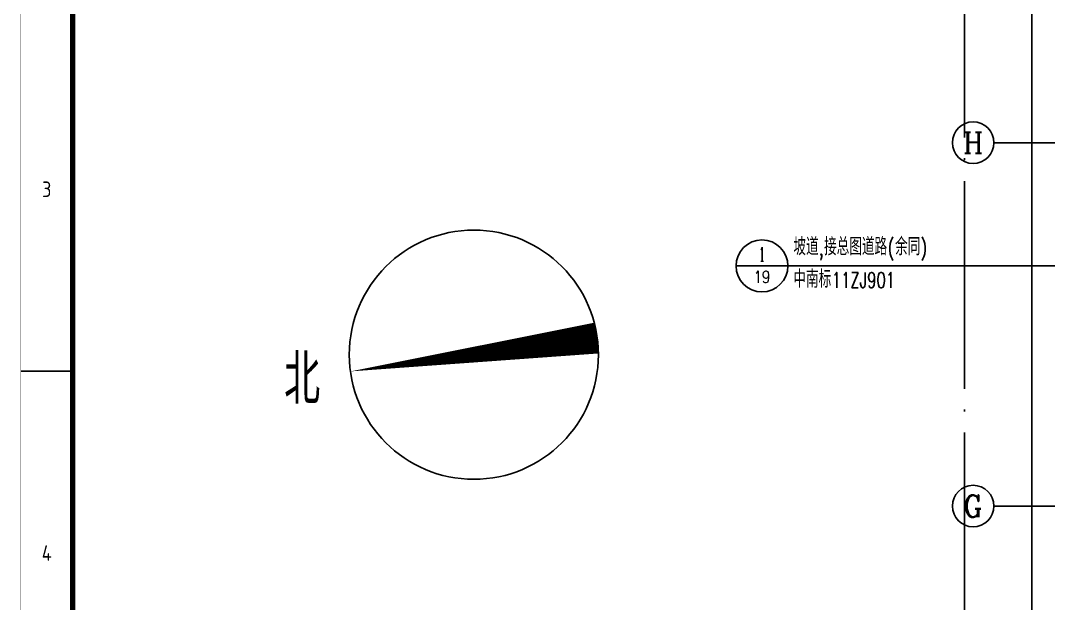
# Model space of a CAD drawing. Extents: x -93062 to 326984, y -142534 to 91021.
# Drawn here: x -59122 to -39316, y 65496 to 76724 of the extents above; entities that cross this region are included whole.
import ezdxf
from ezdxf.enums import TextEntityAlignment as Align

# ---------------------------------------------------------------- set-up
doc = ezdxf.new("R2010")
doc.units = 0
doc.header["$LTSCALE"] = 1000
doc.header["$MEASUREMENT"] = 0
doc.linetypes.add('DOTE', pattern=[2.42, 2, -0.2, 0.02, -0.2])
doc.layers.get('0').update_dxf_attribs({"color": 8})
doc.layers.get('Defpoints').update_dxf_attribs({"color": 8})
for name, color, linetype in [('AXIS', 8, 'Continuous'), ('AXIS_TEXT', 8, 'Continuous'), ('DIM_IDEN', 8, 'Continuous'), ('DIM_SYMB', 8, 'Continuous'), ('DOTE', 8, 'DOTE'), ('PUB_TEXT', 8, 'Continuous')]:
    doc.layers.add(name, color=color, linetype=linetype)
doc.styles.add('_TCH_AXIS', font='COMPLEX', dxfattribs={"bigfont": 'GBCBIG'})
doc.styles.add('_TCH_DIM', font='SIMPLEX', dxfattribs={"bigfont": 'GBCBIG'})
doc.styles.add('_TCH_DIM_T3', font='SIMPLEX', dxfattribs={"width": 0.705882, "bigfont": 'GBCBIG'})
doc.styles.add('_TCH_LABEL', font='COMPLEX', dxfattribs={"bigfont": 'GBCBIG'})
doc.styles.add('COMPLEX', font='COMPLEX')
doc.styles.get("Standard").update_dxf_attribs({"font": 'gbenor.shx', "bigfont": 'gbcbig.shx'})
doc.styles.add('TK', font='GEDITXT.SHX', dxfattribs={"width": 0.85, "height": 3.5, "bigfont": 'DXT.SHX'})
doc.dimstyles.new('_TCH_ARCH&&100', dxfattribs={"dimtxt": 297.5, "dimasz": 100, "dimexe": 250, "dimexo": 300, "dimgap": 126.25, "dimtad": 1, "dimdec": 0, "dimzin": 0, "dimdsep": 46, "dimtxsty": '_TCH_DIM_T3', "dimblk": 'ARCHTICK', "dimcen": 0.09, "dimazin": 2, "dimtfac": 1, "dimtdec": 0, "dimtix": 1, "dimtmove": 2, "dimatfit": 3, "dimfxl": 1, "dimtolj": 1, "dimtzin": 0, "dimarcsym": 0})

# ---------------------------------------------------------------- blocks, each defined once
blk = doc.blocks.new('GEDI_WK_A1_V')
at = {"color": 3}
blk.add_line((0, 630.75), (10, 630.75), dxfattribs=at)
for points, const_width in [([(0, 841), (0, 0), (594, 0), (594, 841)], 0.1), ([(10, 816), (10, 10), (584, 10), (584, 816)], 1)]:
    blk.add_lwpolyline(points, close=True, dxfattribs=dict(at, const_width=const_width))
for s, p in [('3', (5, 665.79)), ('4', (5, 595.71))]:
    blk.add_text(s, height=3, dxfattribs=at).set_placement(p, align=Align.MIDDLE)
blk = doc.blocks.new('A$C711966D6')
blk.add_blockref('GEDI_WK_A1_V', (0, 0))
at = {"style": 'TK', "width": 0.85}
for tag, height, p in [('PROJECTNAME', 4.75, (529, 44)), ('PHASE', 4, (571, 44)), ('DRAWINGNAME', 4.75, (539, 31))]:
    blk.add_attdef(tag, text='', height=height, dxfattribs=at).set_placement(p, align=Align.MIDDLE_CENTER)
for tag, p, height in [('APPROVE', (416, 32.75), 3.5), ('DESIGN', (461, 32.75), 3.5), ('REVIEW1', (416, 25.75), 3.5), ('DRAW', (461, 25.75), 3.5), ('REVIEW2', (416, 18.75), 3.5), ('PROPORTION', (461, 18.75), 3.5), ('DRAWINGNUMBER', (511, 18.5), 4), ('CHECK', (416, 11.75), 3.5), ('DATE', (461, 11.75), 3.5), ('VERSION', (577, 11.75), 3.5)]:
    blk.add_attdef(tag, p, '', height=height, dxfattribs=at)
blk = doc.blocks.new('是飞洒发时')
at = {"xscale": 100, "yscale": 100, "zscale": 100}
blk.add_blockref('A$C711966D6', (0, 0), dxfattribs=at)
blk = doc.blocks.new('_ArchTick')
at = {"color": 0, "linetype": 'ByBlock', "const_width": 0.4}
blk.add_lwpolyline([(-0.5, -0.5), (0.5, 0.5)], dxfattribs=at)
blk = doc.blocks.new('*D1587')
at = {"layer": 'AXIS', "color": 0, "lineweight": -2, "transparency": 16777216}
for p, q in [((-36636, 81372), (-39886, 81372)), ((-39636, 26872), (-39636, 81372)), ((-36636, 26872), (-39886, 26872))]:
    blk.add_line(p, q, dxfattribs=at)
at = {"layer": 'Defpoints', "color": 0, "transparency": 16777216}
for p in [(-39636, 81372), (-36336, 81372), (-36336, 26872)]:
    blk.add_point(p, dxfattribs=at)
at = {"layer": 'AXIS', "color": 0, "lineweight": -2, "transparency": 16777216, "xscale": 100, "yscale": 100, "zscale": 100}
for p, rotation in [((-39636, 81372), 90), ((-39636, 26872), 270)]:
    blk.add_blockref('_ArchTick', p, dxfattribs=dict(at, rotation=rotation))
at = {"layer": 'AXIS', "color": 0, "transparency": 16777216, "insert": (-39911, 54122), "char_height": 297.5, "attachment_point": 5, "rotation": 90, "style": '_TCH_DIM_T3'}
blk.add_mtext('\\A1;54500', dxfattribs=at)
blk = doc.blocks.new('_AXISO')
blk.add_circle((0, 0), 0.5)
at = {"layer": 'AXIS_TEXT', "style": 'COMPLEX', "width": 1.041667}
blk.add_attdef('A', text='', height=0.56, dxfattribs=at).set_placement((-0.25, -0.28), (0.25, -0.28), align=Align.FIT)

msp = doc.modelspace()

# ---------------------------------------------------------------- linework, layer by layer
at = {"layer": 'AXIS'}
for p, q in [((-37143.5, 74372.1), (-40367, 74372.1)), ((-37143.5, 67372.1), (-40367, 67372.1))]:
    msp.add_line(p, q, dxfattribs=at)
at = {"layer": 'DIM_IDEN'}
for p, q in [((-44336, 71998), (-45336, 71998)), ((-36243.4, 71998), (-44336, 71998))]:
    msp.add_line(p, q, dxfattribs=at)
msp.add_circle((-44836, 71998), 500, dxfattribs=at)
at = {"layer": 'DIM_SYMB'}
msp.add_lwpolyline([(-48009.2, 70610.1, 600, 0, 0), (-52765.8, 69965.9, 0, 0, 0)], format="xyseb", dxfattribs=at)
msp.add_circle((-50387.5, 70288), 2400, dxfattribs=at)
at = {"layer": 'DOTE', "ltscale": 2}
msp.add_line((-40934.3, 83312), (-40934.3, 18495.9), dxfattribs=at)

# ---------------------------------------------------------------- block references
msp.add_blockref('是飞洒发时', (-59117.5, 6896))
at = {"layer": 'AXIS'}
ref = msp.add_blockref('_AXISO', (-40767, 74372.1), dxfattribs=dict(at, xscale=800, yscale=800, zscale=800))
ref.add_attrib('A', 'H', dxfattribs={"layer": 'AXIS_TEXT', "height": 405.5, "style": '_TCH_AXIS'}).set_placement((-40960.1, 74169.3), (-40573.9, 74169.3), align=Align.FIT)
ref = msp.add_blockref('_AXISO', (-40767, 67372.1), dxfattribs=dict(at, xscale=800, yscale=800, zscale=800))
ref.add_attrib('A', 'G', dxfattribs={"layer": 'AXIS_TEXT', "height": 425.2, "style": '_TCH_AXIS'}).set_placement((-40949.2, 67159.5), (-40584.8, 67159.5), align=Align.FIT)

# ---------------------------------------------------------------- texts
at = {"layer": 'PUB_TEXT', "style": '_TCH_DIM'}
for s, height, p in [('坡道', 337.59, (-44231, 72202.2)), ('接总图道路', 337.59, (-43639.5, 72202.2)), ('余同', 337.59, (-42270.8, 72202.2)), ('中南标', 337.59, (-44231, 71576.5)), ('北', 964.5, (-54044, 69331.7))]:
    msp.add_text(s, height=height, dxfattribs=at).set_placement(p)
at = {"layer": 'PUB_TEXT', "style": '_TCH_DIM', "width": 0.705882}
for s, p in [('(', (-42410.8, 72202.2)), (')', (-41779.3, 72202.2)), (',', (-43739.5, 72202.2)), ('11ZJ901', (-43493.8, 71576.5))]:
    msp.add_text(s, height=297.5, dxfattribs=at).set_placement(p)
at = {"layer": 'PUB_TEXT', "style": '_TCH_LABEL'}
for s, height, p, p2 in [('1', 267.7, (-44893.4, 72089.6), (-44778.6, 72089.6)), ('19', 230.99, (-44995.5, 71669.9), (-44676.5, 71669.9))]:
    msp.add_text(s, height=height, dxfattribs=at).set_placement(p, p2, align=Align.FIT)

# ---------------------------------------------------------------- dimensions: what is measured, and where the dimension line sits
at = {"layer": 'AXIS'}
dim = msp.add_aligned_dim(p1=(-36336.2, 26872.1), p2=(-36336.2, 81372.1), distance=3300, dimstyle='_TCH_ARCH&&100', dxfattribs=at)
dim.commit()
dim.dimension.update_dxf_attribs({"geometry": '*D1587', "text_midpoint": (-39911.2, 54122.1)})

doc.saveas('drawing.dxf')
